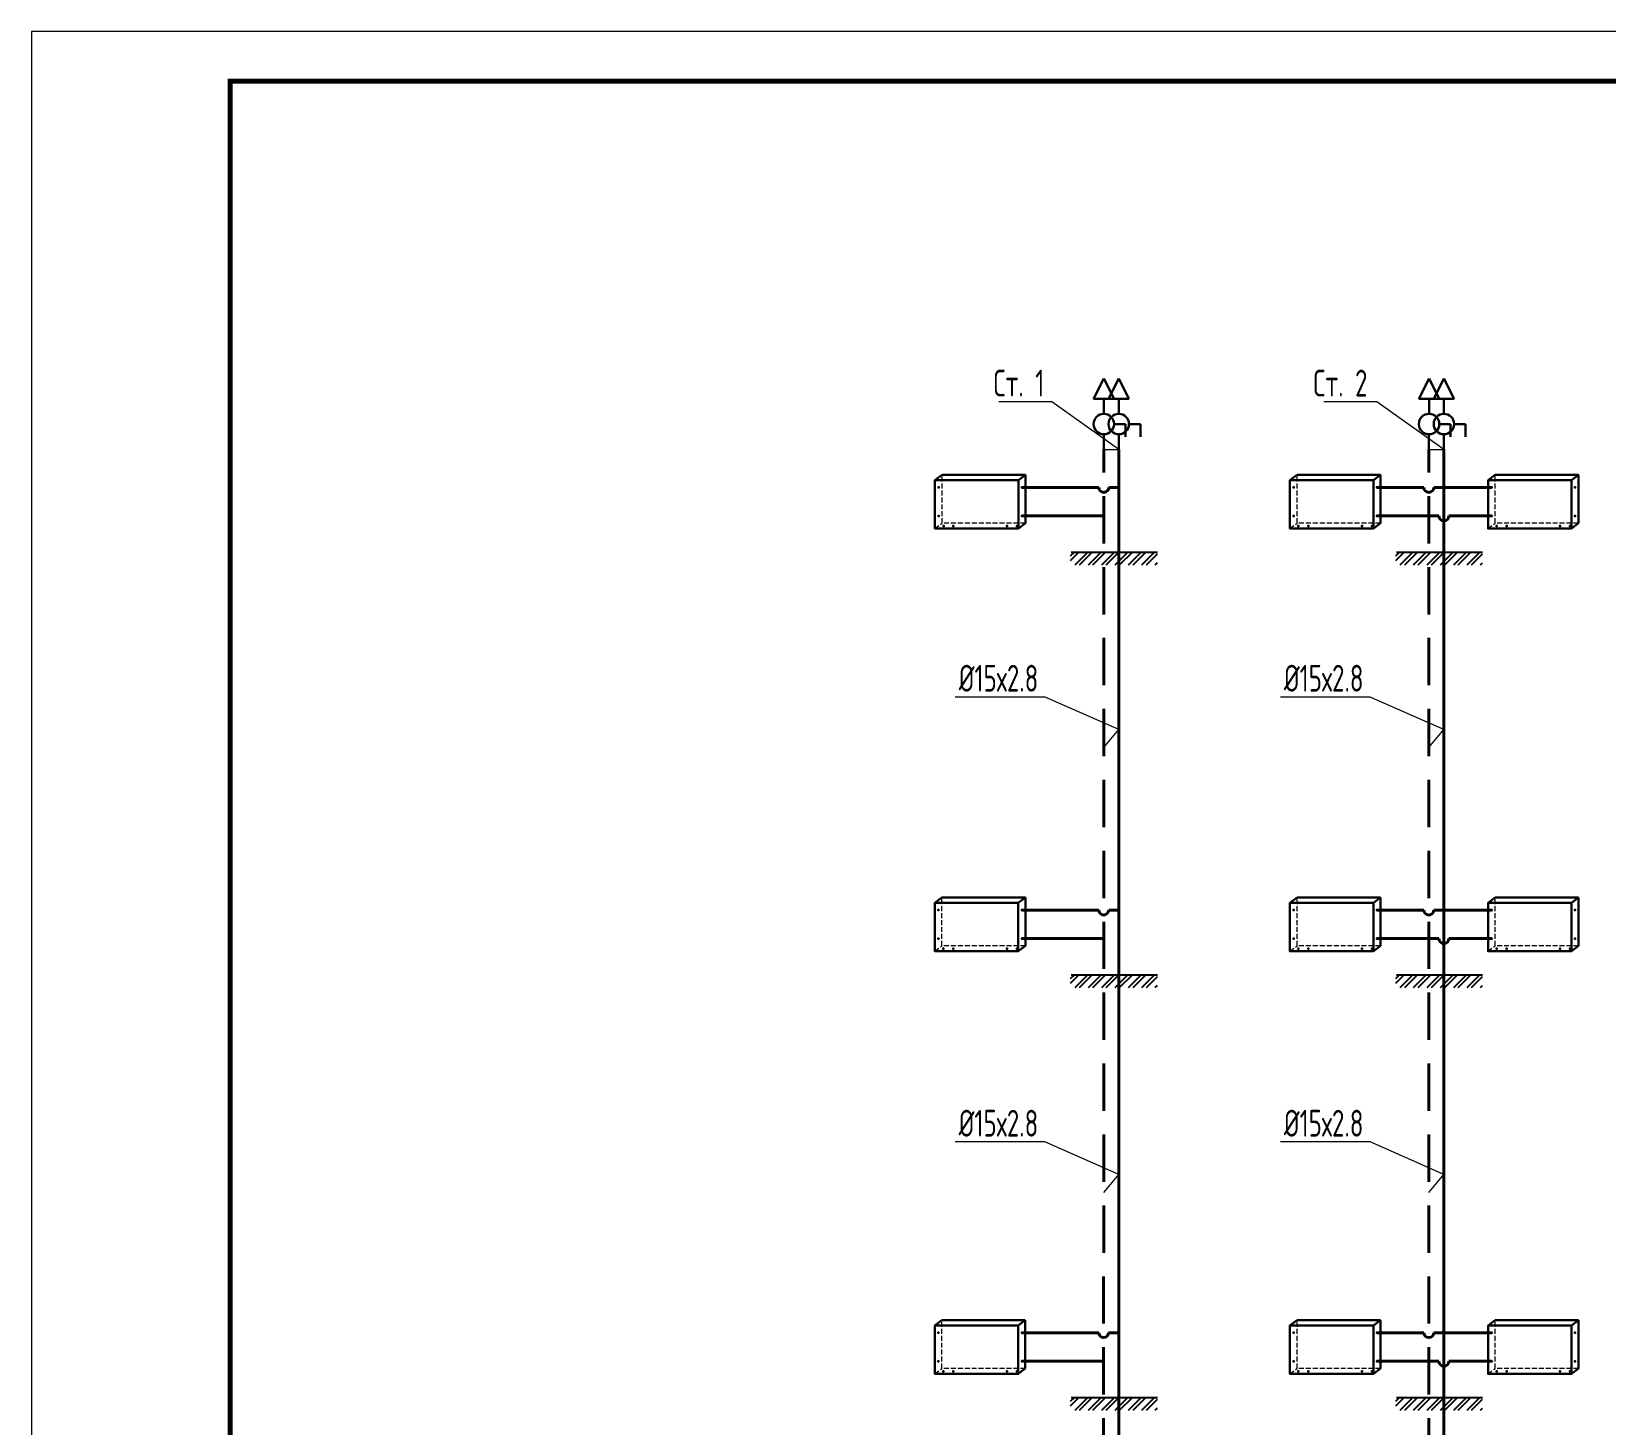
# Model space of a CAD drawing. Header units: millimetres. Extents: x -3929 to 624051, y 52832 to 514950.
# Drawn here: x 17196 to 33049, y 349417 to 363447 of the extents above; entities that cross this region are included whole.
import ezdxf
from ezdxf import colors
from ezdxf.entities.mleader import LeaderData, LeaderLine
from ezdxf.math import Vec2, Vec3

# ---------------------------------------------------------------- set-up
doc = ezdxf.new("R2010")
doc.units = ezdxf.units.MM
doc.linetypes.add('GOST2.303 4', pattern=[7, 5, -2, 0])
doc.linetypes.add('Hidden', pattern=[7.14375, 4.7625, -2.38125])
doc.layers.add('9_Форматы', color=7, linetype='Continuous')
doc.layers.add('стояки', color=7, linetype='Continuous')
for name, color, linetype, lineweight in [('Арматура', 4, 'Continuous', 30), ('ОВ', 6, 'Continuous', 40), ('ОВ-рамка', 7, 'Continuous', 30), ('ОВ-ТЕКСТ', 7, 'Continuous', 25), ('СПДС_Штриховка', 252, 'Continuous', 9)]:
    doc.layers.add(name, color=color, linetype=linetype, lineweight=lineweight)
doc.layers.add('т11.1', color=1, linetype='Continuous', true_color=0xff0000)
doc.layers.add('т21.1', color=5, linetype='Continuous', true_color=0x0000ff)
doc.styles.add('СТИЛЬ', font='simplex.shx', dxfattribs={"width": 0.65})

# ---------------------------------------------------------------- blocks, each defined once
blk = doc.blocks.new('В.к.')
at = {"layer": 'Арматура', "color": 7, "lineweight": 30}
for p, q in [((-0.4, 423.9), (-61.4, 302)), ((60.5, 302), (-0.4, 423.9)), ((-61.4, 302), (60.5, 302)), ((-0.4, 210.6), (-0.4, 302)), ((-61.5, 152.3), (-129.3, 152.3)), ((-129.3, 152.3), (-129.3, 76.2)), ((0, 0), (0, 91.4))]:
    blk.add_line(p, q, dxfattribs=at)
blk.add_circle((-0.3, 152.3), 60.9, dxfattribs=at)
blk = doc.blocks.new('gh павнель')
at = {"color": 32, "lineweight": 30, "ltscale": 0.1, "true_color": 0xcd6928}
for p, q in [((29457, 6419), (30297, 6419)), ((30297, 6419), (30297, 5931))]:
    blk.add_line(p, q, dxfattribs=at)
at = {"color": 32, "linetype": 'GOST2.303 4', "lineweight": 18, "ltscale": 10, "true_color": 0xcd6928}
for p, q in [((29457, 5931), (29457, 6419)), ((30297, 5931), (29457, 5931))]:
    blk.add_line(p, q, dxfattribs=at)
at = {"color": 32, "lineweight": 30, "ltscale": 0.1, "true_color": 0xcd6928}
for points in [[(29386, 6364), (29457, 6419)], [(30226, 6364), (30297, 6419)], [(30226, 5877), (30297, 5931)]]:
    blk.add_lwpolyline(points, dxfattribs=at)
blk.add_lwpolyline([(29386, 6364), (30226, 6364), (30226, 5877), (29386, 5877)], close=True, dxfattribs=at)
at = {"color": 32, "linetype": 'GOST2.303 4', "lineweight": 18, "ltscale": 10, "true_color": 0xcd6928}
blk.add_lwpolyline([(29386, 5877), (29457, 5931)], dxfattribs=at)
at = {"color": 32, "lineweight": 30, "ltscale": 0.1, "true_color": 0xcd6928}
for p in [(29422, 6292), (30262, 6292), (29422, 6004), (29472, 5904), (29572, 5904), (30112, 5904), (30212, 5904), (30262, 6004)]:
    blk.add_point(p, dxfattribs=at)
blk = doc.blocks.new('*U3000')
at = {"layer": '9_Форматы', "color": 7, "linetype": 'Continuous', "lineweight": 9, "ltscale": 100}
blk.add_lwpolyline([(5, -5), (5, 292), (-625, 292), (-625, -5)], close=True, dxfattribs=at)
at = {"layer": '9_Форматы', "color": 7, "linetype": 'Continuous', "lineweight": 9, "ltscale": 100, "const_width": 0.5}
blk.add_lwpolyline([(0, 0), (0, 287), (-605, 287), (-605, 0)], close=True, dxfattribs=at)

msp = doc.modelspace()

# ---------------------------------------------------------------- hatches: boundary and pattern name
at = {"layer": 'СПДС_Штриховка', "lineweight": 25}
h = msp.add_hatch(dxfattribs=at)
h.set_pattern_fill('ANSI32', color=253, scale=10)
h.set_pattern_definition([(45, (419381.93, 680108.36), (-67.351921, 67.351921), []), (45, (419426.83, 680108.36), (-67.351921, 67.351921), [])])
h.paths.add_polyline_path([(28535.818, 358202.381), (27661.165, 358202.381), (27661.165, 358074.711), (28535.818, 358074.711)])
h = msp.add_hatch(dxfattribs=at)
h.set_pattern_fill('ANSI32', color=253, scale=10)
h.set_pattern_definition([(45, (422656.8, 680108.36), (-67.351921, 67.351921), []), (45, (422701.7, 680108.36), (-67.351921, 67.351921), [])])
h.paths.add_polyline_path([(31810.689, 358202.381), (30936.036, 358202.381), (30936.036, 358074.711), (31810.689, 358074.711)])
h = msp.add_hatch(dxfattribs=at)
h.set_pattern_fill('ANSI32', color=253, scale=10)
h.set_pattern_definition([(45, (419381.93, 675851.62), (-67.351921, 67.351921), []), (45, (419426.83, 675851.62), (-67.351921, 67.351921), [])])
h.paths.add_polyline_path([(28535.818, 353945.643), (27661.165, 353945.643), (27661.165, 353817.974), (28535.818, 353817.974)])
h = msp.add_hatch(dxfattribs=at)
h.set_pattern_fill('ANSI32', color=253, scale=10)
h.set_pattern_definition([(45, (422656.8, 675851.62), (-67.351921, 67.351921), []), (45, (422701.7, 675851.62), (-67.351921, 67.351921), [])])
h.paths.add_polyline_path([(31810.689, 353945.643), (30936.036, 353945.643), (30936.036, 353817.974), (31810.689, 353817.974)])
h = msp.add_hatch(dxfattribs=at)
h.set_pattern_fill('ANSI32', color=253, scale=10)
h.set_pattern_definition([(45, (419381.93, 671594.89), (-67.351921, 67.351921), []), (45, (419426.83, 671594.89), (-67.351921, 67.351921), [])])
h.paths.add_polyline_path([(28535.818, 349688.906), (27661.165, 349688.906), (27661.165, 349561.236), (28535.818, 349561.236)])
h = msp.add_hatch(dxfattribs=at)
h.set_pattern_fill('ANSI32', color=253, scale=10)
h.set_pattern_definition([(45, (422656.8, 671594.89), (-67.351921, 67.351921), []), (45, (422701.7, 671594.89), (-67.351921, 67.351921), [])])
h.paths.add_polyline_path([(31810.689, 349688.906), (30936.036, 349688.906), (30936.036, 349561.236), (31810.689, 349561.236)])

# ---------------------------------------------------------------- linework, layer by layer
at = {"color": 253, "lineweight": 25, "ltscale": 0.1}
for p, q in [((27667.508, 358202.381), (28535.818, 358202.381)), ((30942.379, 358202.381), (31810.689, 358202.381)), ((27667.508, 353945.643), (28535.818, 353945.643)), ((30942.379, 353945.643), (31810.689, 353945.643)), ((27667.508, 349688.906), (28535.818, 349688.906)), ((30942.379, 349688.906), (31810.689, 349688.906))]:
    msp.add_line(p, q, dxfattribs=at)
at = {"layer": 'стояки', "color": 5, "lineweight": 40}
for p, q in [((27171.082, 358567.219), (27996.777, 358567.219)), ((30746.161, 358567.219), (31370.402, 358567.155)), ((31470.402, 358567.283), (31901.034, 358567.219)), ((27170.458, 354310.482), (27996.154, 354310.482)), ((30746.161, 354310.482), (31370.402, 354310.418)), ((31470.402, 354310.546), (31901.034, 354310.482)), ((27169.835, 350053.744), (27995.531, 350053.744)), ((30746.161, 350053.744), (31370.402, 350053.68)), ((31470.402, 350053.808), (31901.034, 350053.744))]:
    msp.add_line(p, q, dxfattribs=at)
for centre in [(31420.402, 358567.219), (31420.402, 354310.482), (31420.402, 350053.744)]:
    msp.add_arc(centre, 50, 180.0733184, 0.0733184, dxfattribs=at)
at = {"layer": 'т11.1', "lineweight": 40}
for p, q in [((28145.531, 345432.168), (28145.531, 359236.246)), ((31420.402, 345432.168), (31420.402, 359236.246)), ((27171.082, 358854.86), (27945.475, 358854.796)), ((28045.475, 358854.86), (28146.777, 358854.86)), ((30746.161, 358854.86), (31219.1, 358854.796)), ((31319.1, 358854.86), (31900.641, 358854.86)), ((27170.458, 354598.122), (27944.852, 354598.058)), ((28044.852, 354598.122), (28146.154, 354598.122)), ((30746.161, 354598.122), (31219.1, 354598.058)), ((31319.1, 354598.122), (31900.641, 354598.122)), ((27169.835, 350341.385), (27944.229, 350341.321)), ((28044.229, 350341.385), (28145.531, 350341.385)), ((30746.161, 350341.385), (31219.1, 350341.321)), ((31319.1, 350341.385), (31900.641, 350341.385))]:
    msp.add_line(p, q, dxfattribs=at)
for centre in [(27995.475, 358854.86), (31269.1, 358854.86), (27994.852, 354598.122), (31269.1, 354598.122), (27994.229, 350341.385), (31269.1, 350341.385)]:
    msp.add_arc(centre, 50, 180.0733184, 0.0733184, dxfattribs=at)
at = {"layer": 'т21.1', "linetype": 'Hidden', "lineweight": 40, "ltscale": 100}
for p, q in [((27993.51, 345432.168), (27995.531, 359236.246)), ((31268.381, 345432.168), (31270.402, 359236.246))]:
    msp.add_line(p, q, dxfattribs=at)

# ---------------------------------------------------------------- block references
at = {"lineweight": 13}
for p in [(-3090.592, 352563.248), (484.488, 352563.248), (2479.361, 352563.248), (-3091.215, 348306.511), (484.488, 348306.511), (2479.361, 348306.511), (-3091.838, 344049.773), (484.488, 344049.773), (2479.361, 344049.773)]:
    msp.add_blockref('gh павнель', p, dxfattribs=at)
at = {"layer": 'ОВ', "xscale": -1.687500000000001, "yscale": 1.6875, "zscale": 1.6875}
for p in [(27995.531, 359236.246), (28145.531, 359236.246), (31270.402, 359236.246), (31420.402, 359236.246)]:
    msp.add_blockref('В.к.', p, dxfattribs=at)
at = {"layer": 'ОВ-рамка', "ltscale": 100, "transparency": 33554687, "xscale": 100, "yscale": 100, "zscale": 100}
msp.add_blockref('*U3000', (79696.148, 334246.974, 576.986), dxfattribs=at)

# ---------------------------------------------------------------- leaders
at = {"layer": 'ОВ-ТЕКСТ', "color": 7}
ml = msp.add_multileader_mtext('Standard', dxfattribs=at)
ml.set_content('\\A1;Ст. 1', color=7, style='СТИЛЬ')
ml.set_leader_properties(color=7, lineweight=18)
ml.build(insert=Vec2(0, 0))
ml.multileader.update_dxf_attribs({"text_left_attachment_type": 6, "text_right_attachment_type": 6, "dogleg_length": 0.36, "arrow_head_size": 0.126})
ctx = ml.context
ctx.base_point, ctx.char_height, ctx.arrow_head_size, ctx.landing_gap_size, ctx.plane_origin = Vec3(26810.789, 359716.959), 270, 0.126, 0.063, Vec3(28882.895, 358381.548)
ctx.left_attachment, ctx.right_attachment, ctx.text_align_type = 6, 6, 1
notes = []
notes.append((ctx, [(1, (1, 1, 0), (27471.381, 359716.959), (-1, 0), 0.252, [(1, [(27995.531, 359236.246), (28145.531, 359236.246)], 0, [])])]))
ctx.mtext.insert, ctx.mtext.width, ctx.mtext.alignment, ctx.mtext.flow_direction = Vec3(27140.959, 360040.959), 1404.14984, 2, 5
ml = msp.add_multileader_mtext('Standard', dxfattribs=at)
ml.set_content('\\A1;Ст. 2', color=7, style='СТИЛЬ')
ml.set_leader_properties(color=7, lineweight=18)
ml.build(insert=Vec2(0, 0))
ml.multileader.update_dxf_attribs({"text_left_attachment_type": 6, "text_right_attachment_type": 6, "dogleg_length": 0.36, "arrow_head_size": 0.126})
ctx = ml.context
ctx.base_point, ctx.char_height, ctx.arrow_head_size, ctx.landing_gap_size, ctx.plane_origin = Vec3(30010.446, 359716.48), 270, 0.126, 0.063, Vec3(32157.766, 358381.068)
ctx.left_attachment, ctx.right_attachment, ctx.text_align_type = 6, 6, 1
notes.append((ctx, [(1, (1, 1, 0), (30746.252, 359716.48), (-1, 0), 0.252, [(1, [(31270.402, 359235.766), (31420.402, 359235.766)], 0, [])])]))
ctx.mtext.insert, ctx.mtext.width, ctx.mtext.alignment, ctx.mtext.flow_direction = Vec3(30378.223, 360040.48), 1404.14984, 2, 5
ml = msp.add_multileader_mtext('Standard', dxfattribs=at)
ml.set_content('\\A1;%%C15х2.8', color=7, style='СТИЛЬ')
ml.set_leader_properties(color=7, lineweight=18)
ml.build(insert=Vec2(0, 0))
ml.multileader.update_dxf_attribs({"text_left_attachment_type": 6, "text_right_attachment_type": 6, "dogleg_length": 0.36, "arrow_head_size": 0.126})
ctx = ml.context
ctx.base_point, ctx.char_height, ctx.arrow_head_size, ctx.landing_gap_size, ctx.plane_origin = Vec3(26467.658, 356743.951), 270, 0.126, 0.063, Vec3(28463.801, 355794.385)
ctx.left_attachment, ctx.right_attachment, ctx.text_align_type = 6, 6, 1
notes.append((ctx, [(1, (1, 1, 0), (27404.036, 356743.951), (-1, 0), 0.252, [(0, [(27995.092, 356235.918), (28146.833, 356416.345)], 0, [])])]))
ctx.mtext.insert, ctx.mtext.width, ctx.mtext.alignment, ctx.mtext.flow_direction = Vec3(26935.721, 357067.951), 1404.14984, 2, 5
ml = msp.add_multileader_mtext('Standard', dxfattribs=at)
ml.set_content('\\A1;%%C15х2.8', color=7, style='СТИЛЬ')
ml.set_leader_properties(color=7, lineweight=18)
ml.build(insert=Vec2(0, 0))
ml.multileader.update_dxf_attribs({"text_left_attachment_type": 6, "text_right_attachment_type": 6, "dogleg_length": 0.36, "arrow_head_size": 0.126})
ctx = ml.context
ctx.base_point, ctx.char_height, ctx.arrow_head_size, ctx.landing_gap_size, ctx.plane_origin = Vec3(29742.529, 356743.951), 270, 0.126, 0.063, Vec3(31738.672, 355794.385)
ctx.left_attachment, ctx.right_attachment, ctx.text_align_type = 6, 6, 1
notes.append((ctx, [(1, (1, 1, 0), (30678.907, 356743.951), (-1, 0), 0.252, [(0, [(31269.963, 356235.918), (31421.704, 356416.345)], 0, [])])]))
ctx.mtext.insert, ctx.mtext.width, ctx.mtext.alignment, ctx.mtext.flow_direction = Vec3(30210.592, 357067.951), 1404.14984, 2, 5
ml = msp.add_multileader_mtext('Standard', dxfattribs=at)
ml.set_content('\\A1;%%C15х2.8', color=7, style='СТИЛЬ')
ml.set_leader_properties(color=7, lineweight=18)
ml.build(insert=Vec2(0, 0))
ml.multileader.update_dxf_attribs({"text_left_attachment_type": 6, "text_right_attachment_type": 6, "dogleg_length": 0.36, "arrow_head_size": 0.126})
ctx = ml.context
ctx.base_point, ctx.char_height, ctx.arrow_head_size, ctx.landing_gap_size, ctx.plane_origin = Vec3(26467.002, 352262.173), 270, 0.126, 0.063, Vec3(28463.145, 351312.606)
ctx.left_attachment, ctx.right_attachment, ctx.text_align_type = 6, 6, 1
notes.append((ctx, [(1, (1, 1, 0), (27403.38, 352262.173), (-1, 0), 0.252, [(0, [(27994.436, 351754.139), (28146.177, 351934.567)], 0, [])])]))
ctx.mtext.insert, ctx.mtext.width, ctx.mtext.alignment, ctx.mtext.flow_direction = Vec3(26935.065, 352586.173), 1404.14984, 2, 5
ml = msp.add_multileader_mtext('Standard', dxfattribs=at)
ml.set_content('\\A1;%%C15х2.8', color=7, style='СТИЛЬ')
ml.set_leader_properties(color=7, lineweight=18)
ml.build(insert=Vec2(0, 0))
ml.multileader.update_dxf_attribs({"text_left_attachment_type": 6, "text_right_attachment_type": 6, "dogleg_length": 0.36, "arrow_head_size": 0.126})
ctx = ml.context
ctx.base_point, ctx.char_height, ctx.arrow_head_size, ctx.landing_gap_size, ctx.plane_origin = Vec3(29741.873, 352262.173), 270, 0.126, 0.063, Vec3(31738.016, 351312.606)
ctx.left_attachment, ctx.right_attachment, ctx.text_align_type = 6, 6, 1
notes.append((ctx, [(1, (1, 1, 0), (30678.251, 352262.173), (-1, 0), 0.252, [(0, [(31269.307, 351754.139), (31421.048, 351934.567)], 0, [])])]))
ctx.mtext.insert, ctx.mtext.width, ctx.mtext.alignment, ctx.mtext.flow_direction = Vec3(30209.936, 352586.173), 1404.14984, 2, 5
for ctx, leaders in notes:
    for number, flags, end, landing, length, lines in leaders:
        leader = LeaderData()
        leader.index, (leader.has_last_leader_line, leader.has_dogleg_vector, leader.attachment_direction) = number, flags
        leader.last_leader_point, leader.dogleg_vector, leader.dogleg_length = Vec3(end), Vec3(landing), length
        for number, points, colour, breaks in lines:
            line = LeaderLine()
            line.index, line.vertices, line.color, line.breaks = number, Vec3.list(points), colors.encode_raw_color(colour), breaks
            leader.lines.append(line)
        ctx.leaders.append(leader)

doc.saveas('drawing.dxf')
